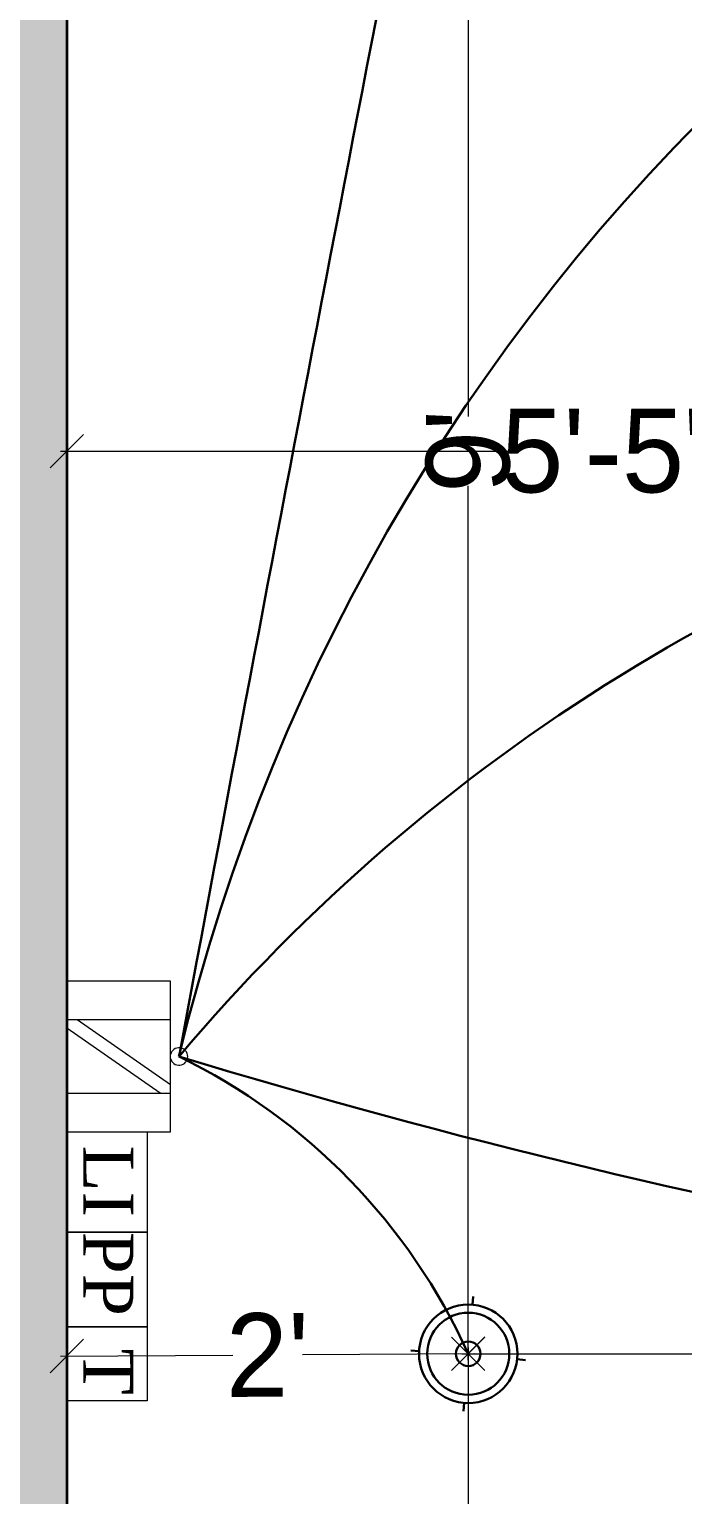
# Model space of a CAD drawing. Header units: millimetres. Extents: x -6808 to 215771, y -89660 to -16303.
# Drawn here: x 98890.6 to 98929.7, y -52730.1 to -52642.4 of the extents above; entities that cross this region are included whole.
import ezdxf

# ---------------------------------------------------------------- set-up
doc = ezdxf.new("R2010")
doc.units = ezdxf.units.MM
doc.header["$PDMODE"] = 35
doc.linetypes.add('DASHED', pattern=[0.75, 0.5, -0.25])
doc.layers.get('0').update_dxf_attribs({"color": 8})
for name, color, linetype, lineweight in [('ELE.13', 7, 'Continuous', 13), ('elec dim.', 251, 'Continuous', 25), ('ELECTRICAL', 150, 'Continuous', 30), ('wall', 7, 'Continuous', 35), ('wokg dim', 152, 'DASHED', 18)]:
    doc.layers.add(name, color=color, linetype=linetype, lineweight=lineweight)
doc.styles.add('6 INCH', font='times.ttf', dxfattribs={"height": 6})
doc.styles.add('SAJ', font='eurr____.ttf')
doc.dimstyles.new('SAJ', dxfattribs={"dimtxt": 5, "dimasz": 2, "dimexe": 1, "dimexo": 1, "dimgap": 0.09375, "dimtad": 0, "dimdec": 1, "dimzin": 0, "dimdsep": 46, "dimlunit": 4, "dimtxsty": 'SAJ', "dimblk": 'OBLIQUE', "dimcen": 0.125, "dimdle": 0.375, "dimadec": 0, "dimazin": 0, "dimtfac": 1, "dimtdec": 1, "dimtofl": 0, "dimtmove": 0, "dimatfit": 3, "dimldrblk": 'OBLIQUE', "dimfxl": 1, "dimtolj": 1, "dimtzin": 0, "dimlwd": 5, "dimlwe": 5, "dimarcsym": 1})

# ---------------------------------------------------------------- blocks, each defined once
blk = doc.blocks.new('CEILING LIGHT')
at = {"layer": 'ELECTRICAL'}
for p, q in [((0, 3.5), (0, 3)), ((-2.999, 0.085), (-3.499, 0.085)), ((3.499, 0.085), (2.999, 0.085)), ((0, -3), (0, -3.5))]:
    blk.add_line(p, q, dxfattribs=at)
for radius in [3, 2.5, 0.75]:
    blk.add_circle((0, 0), radius, dxfattribs=at)
blk = doc.blocks.new('switch board')
for p, q in [((0, 2.326), (0, -3.5)), ((4, 2.326), (0, 2.326)), ((4, -0.511), (4, 2.326)), ((4, 0.826), (0, 0.826)), ((4, -1.68), (0.4, 0.826)), ((3.6, -2), (0, 0.505)), ((4, -0.663), (4, -0.511)), ((4, -3.5), (4, -0.663)), ((0, -2), (4, -2)), ((0, -3.5), (4, -3.5))]:
    blk.add_line(p, q)
blk.add_arc((4.327, -0.587), 0.336, 193.0399, 166.9601)
blk = doc.blocks.new('_Oblique')
at = {"color": 0, "linetype": 'ByBlock', "lineweight": -2}
blk.add_line((-0.5, -0.5), (0.5, 0.5), dxfattribs=at)
blk = doc.blocks.new('*D1915')
at = {"layer": 'Defpoints', "color": 0, "transparency": 16777216}
for p in [(98892.844, -52721.765), (98892.844, -52721.765), (98916.844, -52721.628)]:
    blk.add_point(p, dxfattribs=at)
at = {"layer": 'elec dim.', "color": 0, "lineweight": 5, "transparency": 16777216}
for p, q in [((98892.469, -52721.767), (98902.761, -52721.708)), ((98917.219, -52721.626), (98906.928, -52721.684))]:
    blk.add_line(p, q, dxfattribs=at)
at = {"layer": 'elec dim.', "color": 0, "lineweight": 5, "transparency": 16777216, "xscale": 2, "yscale": 2, "zscale": 2}
for p, rotation in [((98892.844, -52721.765), 180.3265471586452), ((98916.844, -52721.628), 0.3265471586452495)]:
    blk.add_blockref('_Oblique', p, dxfattribs=dict(at, rotation=rotation))
at = {"layer": 'elec dim.', "color": 0, "transparency": 16777216, "insert": (98904.844, -52721.696), "char_height": 5, "attachment_point": 5, "rotation": 0.32655, "style": 'SAJ'}
blk.add_mtext("\\A1;2'", dxfattribs=at)
blk = doc.blocks.new('*D1917')
at = {"layer": 'Defpoints', "color": 0, "transparency": 16777216}
for p in [(98916.844, -52613.628), (98916.844, -52721.628), (98916.844, -52721.628)]:
    blk.add_point(p, dxfattribs=at)
at = {"layer": 'elec dim.', "color": 0, "lineweight": 5, "transparency": 16777216}
for p, q in [((98916.844, -52613.253), (98916.844, -52665.559)), ((98917.844, -52613.628), (98917.844, -52613.628)), ((98916.844, -52722.003), (98916.844, -52669.697)), ((98917.844, -52721.628), (98917.844, -52721.628))]:
    blk.add_line(p, q, dxfattribs=at)
at = {"layer": 'elec dim.', "color": 0, "lineweight": 5, "transparency": 16777216, "xscale": 2, "yscale": 2, "zscale": 2}
for p, rotation in [((98916.844, -52613.628), 90), ((98916.844, -52721.628), 270)]:
    blk.add_blockref('_Oblique', p, dxfattribs=dict(at, rotation=rotation))
at = {"layer": 'elec dim.', "color": 0, "transparency": 16777216, "insert": (98916.844, -52667.628), "char_height": 5, "attachment_point": 5, "rotation": 90, "style": 'SAJ'}
blk.add_mtext("\\A1;9'", dxfattribs=at)
blk = doc.blocks.new('*D1918')
at = {"layer": 'Defpoints', "color": 0, "transparency": 16777216}
for p in [(98916.844, -52721.628), (98916.844, -52769.628), (98916.844, -52769.628)]:
    blk.add_point(p, dxfattribs=at)
at = {"layer": 'elec dim.', "color": 0, "lineweight": 5, "transparency": 16777216}
for p, q in [((98916.844, -52721.253), (98916.844, -52743.599)), ((98916.844, -52770.003), (98916.844, -52747.656))]:
    blk.add_line(p, q, dxfattribs=at)
at = {"layer": 'elec dim.', "color": 0, "lineweight": 5, "transparency": 16777216, "xscale": 2, "yscale": 2, "zscale": 2}
for p, rotation in [((98916.844, -52721.628), 90), ((98916.844, -52769.628), 270)]:
    blk.add_blockref('_Oblique', p, dxfattribs=dict(at, rotation=rotation))
at = {"layer": 'elec dim.', "color": 0, "transparency": 16777216, "insert": (98916.844, -52745.628), "char_height": 5, "attachment_point": 5, "rotation": 90, "style": 'SAJ'}
blk.add_mtext("\\A1;4'", dxfattribs=at)
blk = doc.blocks.new('*D1921')
at = {"layer": 'Defpoints', "color": 0, "transparency": 16777216}
for p in [(98916.844, -52721.628), (98999.344, -52721.628), (98999.344, -52721.628)]:
    blk.add_point(p, dxfattribs=at)
at = {"layer": 'elec dim.', "color": 0, "lineweight": 5, "transparency": 16777216}
for p, q in [((98916.844, -52720.628), (98916.844, -52720.628)), ((98916.469, -52721.628), (98948.555, -52721.628)), ((98999.719, -52721.628), (98967.634, -52721.628))]:
    blk.add_line(p, q, dxfattribs=at)
at = {"layer": 'elec dim.', "color": 0, "lineweight": 5, "transparency": 16777216, "xscale": 2, "yscale": 2, "zscale": 2, "rotation": 180}
blk.add_blockref('_Oblique', (98916.844, -52721.628), dxfattribs=at)
at = {"layer": 'elec dim.', "color": 0, "lineweight": 5, "transparency": 16777216, "xscale": 2, "yscale": 2, "zscale": 2}
blk.add_blockref('_Oblique', (98999.344, -52721.628), dxfattribs=at)
at = {"layer": 'elec dim.', "color": 0, "transparency": 16777216, "insert": (98958.094, -52721.628), "char_height": 5, "attachment_point": 5, "style": 'SAJ'}
blk.add_mtext('\\A1;6\'-10{\\H1x;\\S1/2;}"', dxfattribs=at)
blk = doc.blocks.new('*D1949')
at = {"layer": 'Defpoints', "color": 0, "transparency": 16777216}
for p in [(98892.844, -52667.628), (98892.844, -52667.628), (98958.094, -52667.628)]:
    blk.add_point(p, dxfattribs=at)
at = {"layer": 'elec dim.', "color": 0, "lineweight": 5, "transparency": 16777216}
for p, q in [((98892.469, -52667.628), (98919.487, -52667.628)), ((98958.469, -52667.628), (98931.452, -52667.628))]:
    blk.add_line(p, q, dxfattribs=at)
at = {"layer": 'elec dim.', "color": 0, "lineweight": 5, "transparency": 16777216, "xscale": 2, "yscale": 2, "zscale": 2}
for p, rotation in [((98892.844, -52667.628), 180.0000000000064), ((98958.094, -52667.628), 6.394884621840902e-12)]:
    blk.add_blockref('_Oblique', p, dxfattribs=dict(at, rotation=rotation))
at = {"layer": 'elec dim.', "color": 0, "transparency": 16777216, "insert": (98925.469, -52667.628), "char_height": 5, "attachment_point": 5, "style": 'SAJ'}
blk.add_mtext('\\A1;5\'-5"', dxfattribs=at)

msp = doc.modelspace()

# ---------------------------------------------------------------- hatches: boundary and pattern name
at = {"layer": 'wokg dim'}
h = msp.add_hatch(color=252, dxfattribs=at)
h.dxf.hatch_style = 1
h.paths.add_polyline_path([(98892.844, -52589.628), (98897.344, -52589.628), (98897.344, -52585.128), (98888.344, -52585.128), (98888.344, -52769.628), (98883.844, -52769.628), (98883.844, -52774.128), (98897.344, -52774.128), (98897.344, -52769.628), (98892.844, -52769.628)])

# ---------------------------------------------------------------- linework, layer by layer
at = {"layer": 'ELE.13', "ltscale": 5}
for points in [[(98892.844, -52714.352), (98892.844, -52708.352), (98897.644, -52708.352), (98897.644, -52714.352)], [(98892.844, -52720.015), (98892.844, -52714.352), (98897.644, -52714.352), (98897.644, -52720.015)], [(98892.844, -52724.438), (98892.844, -52720.015), (98897.644, -52720.015), (98897.644, -52724.438)]]:
    msp.add_lwpolyline(points, close=True, dxfattribs=at)
at = {"layer": 'ELECTRICAL', "linetype": 'Continuous'}
for centre, radius, start, end in [((107151.754, -54239.472), 8393.873, 168.831548, 169.4585612), ((99015.337, -52731.628), 119.079, 97.71836, 166.50605), ((98984.05, -52775.028), 110.492, 103.58615, 139.88935), ((99024.072, -52293.999), 428.343, 253.09912, 266.69056), ((98883.551, -52736.704), 36.548, 24.36209, 64.04652)]:
    msp.add_arc(centre, radius, start, end, dxfattribs=at)
at = {"layer": 'wall', "color": 1}
msp.add_line((98892.844, -52589.628), (98892.844, -52769.628), dxfattribs=at)

# ---------------------------------------------------------------- block references
at = {"layer": 'ELE.13', "ltscale": 4}
for name, p, xscale, yscale, zscale, rotation in [('switch board', (98892.844, -52702.932), 1.548617276247328, 1.548617276247328, 1.548617276247328, 359.999946759481), ('CEILING LIGHT', (98916.844, -52721.628), -0.9818181818043532, 0.9818181818118316, 0.9818181818181811, 175.1736252210289)]:
    msp.add_blockref(name, p, dxfattribs=dict(at, xscale=xscale, yscale=yscale, zscale=zscale, rotation=rotation))

# ---------------------------------------------------------------- texts
at = {"layer": 'ELE.13', "ltscale": 5, "char_height": 3, "width": 5.27575, "attachment_point": 3, "rotation": 270, "style": '6 INCH'}
for s, insert in [('LI', (98896.819, -52713.438)), ('PP', (98896.819, -52719.363)), ('T', (98896.819, -52724.081))]:
    msp.add_mtext(s, dxfattribs=dict(at, insert=insert))

# ---------------------------------------------------------------- dimensions: what is measured, and where the dimension line sits
at = {"layer": 'elec dim.'}
for p1, p2, picture, middle in [((98916.844, -52613.628), (98916.844, -52721.628), '*D1917', (98916.844, -52667.628)), ((98958.094493, -52667.6277332), (98892.8444931, -52667.6277332), '*D1949', (98925.469493, -52667.6277332)), ((98916.844, -52721.628), (98999.344, -52721.628), '*D1921', (98958.094, -52721.628)), ((98916.844, -52721.628), (98892.844, -52721.765), '*D1915', (98904.844, -52721.696)), ((98916.844, -52721.628), (98916.844, -52769.628), '*D1918', (98916.844, -52745.628))]:
    dim = msp.add_aligned_dim(p1=p1, p2=p2, distance=0, dimstyle='SAJ', override={"dimfxl": 4}, dxfattribs=at)
    dim.commit()
    dim.dimension.update_dxf_attribs({"geometry": picture, "text_midpoint": middle})

doc.saveas('drawing.dxf')
